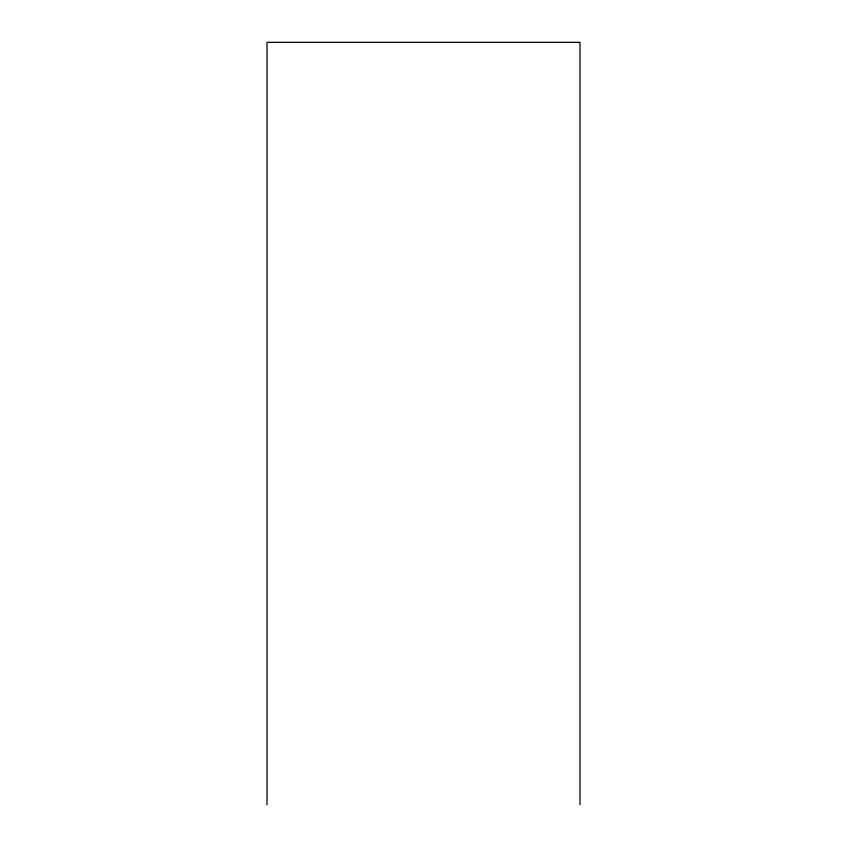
<?xml version="1.0" encoding="UTF-8"?>
<svg xmlns="http://www.w3.org/2000/svg" width="847" height="847" viewBox="0 0 847 847"><rect width="100%" height="100%" fill="white"/><g stroke="black" fill="none" stroke-linecap="round" stroke-linejoin="round"><path stroke-width="1.27" d="M579.983 804.65L579.983 42.35L267.017 42.35L267.017 804.65"/></g></svg>
